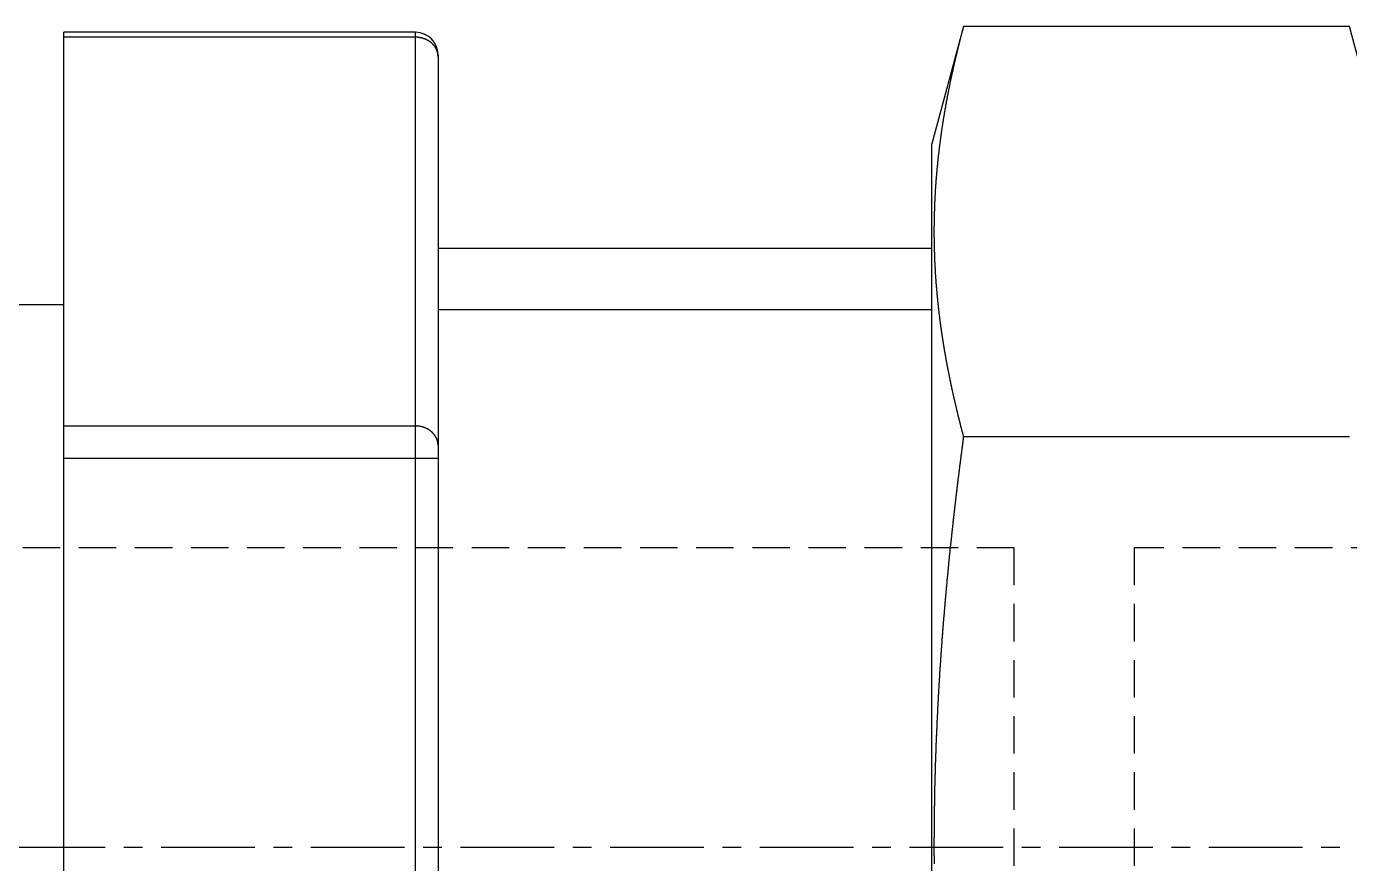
# Model space of a CAD drawing. Extents: x 4.5 to 90.9, y -19.2 to 68.3.
# Drawn here: x 27.31 to 44.99, y 9.7 to 20.89 of the extents above; entities that cross this region are included whole.
import ezdxf

# ---------------------------------------------------------------- set-up
doc = ezdxf.new("R2010")
doc.units = 0
doc.linetypes.add('CENTER', pattern=[2, 1.25, -0.25, 0.25, -0.25])
doc.linetypes.add('DASHED', pattern=[0.75, 0.5, -0.25])
doc.layers.get('0').update_dxf_attribs({"linetype": 'CONTINUOUS'})
doc.layers.add('CENTER', color=1, linetype='CENTER')

msp = doc.modelspace()

# ---------------------------------------------------------------- linework, layer by layer
at = {"color": 7, "linetype": 'CONTINUOUS'}
for p, q in [((39.832, 20.891), (39.411, 19.322)), ((44.991, 20.891), (39.832, 20.891)), ((45.411, 19.322), (44.991, 20.891)), ((32.511, 20.814), (27.811, 20.814)), ((27.811, -0.971), (27.811, 20.814)), ((32.811, 20.514), (32.811, -0.671)), ((39.411, 0.522), (39.411, 19.322)), ((39.411, 17.922), (32.811, 17.922)), ((27.811, 17.172), (26.811, 17.172)), ((44.991, 15.406), (39.832, 15.406))]:
    msp.add_line(p, q, dxfattribs=at)
at = {"color": 3, "linetype": 'CONTINUOUS'}
for p, q in [((32.511, 20.747), (27.811, 20.747)), ((32.511, -0.971), (32.511, 20.814)), ((32.811, 17.11), (39.411, 17.11)), ((27.811, 15.551), (32.511, 15.551)), ((32.811, 15.118), (27.811, 15.118))]:
    msp.add_line(p, q, dxfattribs=at)
at = {"color": 3, "linetype": 'DASHED'}
for p, q in [((40.511, 13.922), (22.111, 13.922)), ((40.511, 5.922), (40.511, 13.922)), ((60.511, 13.922), (42.111, 13.922)), ((42.111, 13.922), (42.111, 5.922))]:
    msp.add_line(p, q, dxfattribs=at)
at = {"color": 7}
for points in [[(39.832, 20.891, 0), (39.83, 20.885, 0), (39.829, 20.879, 0), (39.827, 20.873, 0), (39.825, 20.866, 0), (39.824, 20.86, 0), (39.822, 20.854, 0), (39.82, 20.848, 0), (39.819, 20.841, 0), (39.817, 20.835, 0), (39.816, 20.829, 0), (39.814, 20.823, 0), (39.812, 20.817, 0), (39.811, 20.81, 0), (39.809, 20.804, 0), (39.807, 20.798, 0), (39.806, 20.792, 0), (39.804, 20.785, 0), (39.803, 20.779, 0), (39.801, 20.773, 0), (39.799, 20.767, 0), (39.798, 20.761, 0), (39.796, 20.754, 0), (39.794, 20.748, 0), (39.793, 20.742, 0), (39.791, 20.736, 0), (39.79, 20.729, 0), (39.788, 20.723, 0), (39.786, 20.717, 0), (39.785, 20.711, 0), (39.783, 20.704, 0), (39.782, 20.698, 0), (39.78, 20.692, 0), (39.779, 20.686, 0), (39.777, 20.679, 0), (39.775, 20.673, 0), (39.774, 20.667, 0), (39.772, 20.661, 0), (39.771, 20.654, 0), (39.769, 20.648, 0), (39.768, 20.642, 0), (39.766, 20.636, 0), (39.764, 20.629, 0), (39.763, 20.623, 0), (39.761, 20.617, 0), (39.76, 20.611, 0), (39.758, 20.604, 0), (39.757, 20.598, 0), (39.755, 20.592, 0), (39.754, 20.586, 0), (39.752, 20.579, 0), (39.751, 20.573, 0), (39.749, 20.567, 0), (39.748, 20.561, 0), (39.746, 20.554, 0), (39.745, 20.548, 0), (39.743, 20.542, 0), (39.742, 20.536, 0), (39.74, 20.529, 0), (39.739, 20.523, 0), (39.737, 20.517, 0), (39.736, 20.511, 0), (39.734, 20.504, 0), (39.733, 20.498, 0), (39.731, 20.492, 0), (39.73, 20.485, 0), (39.728, 20.479, 0), (39.727, 20.473, 0), (39.725, 20.467, 0), (39.724, 20.46, 0), (39.722, 20.454, 0), (39.721, 20.448, 0), (39.719, 20.442, 0), (39.718, 20.435, 0), (39.716, 20.429, 0), (39.715, 20.423, 0), (39.714, 20.416, 0), (39.712, 20.41, 0), (39.711, 20.404, 0), (39.709, 20.398, 0), (39.708, 20.391, 0), (39.706, 20.385, 0), (39.705, 20.379, 0), (39.703, 20.373, 0), (39.702, 20.366, 0), (39.701, 20.36, 0), (39.699, 20.354, 0), (39.698, 20.348, 0), (39.696, 20.341, 0), (39.695, 20.335, 0), (39.694, 20.329, 0), (39.692, 20.322, 0), (39.691, 20.316, 0), (39.689, 20.31, 0), (39.688, 20.303, 0), (39.687, 20.297, 0), (39.685, 20.291, 0), (39.684, 20.285, 0), (39.682, 20.278, 0), (39.681, 20.272, 0), (39.68, 20.266, 0), (39.678, 20.259, 0), (39.677, 20.253, 0), (39.675, 20.247, 0), (39.674, 20.241, 0), (39.673, 20.234, 0), (39.671, 20.228, 0), (39.67, 20.222, 0), (39.669, 20.215, 0), (39.667, 20.209, 0), (39.666, 20.203, 0), (39.665, 20.197, 0), (39.663, 20.19, 0), (39.662, 20.184, 0), (39.661, 20.178, 0), (39.659, 20.171, 0), (39.658, 20.165, 0), (39.657, 20.159, 0), (39.655, 20.152, 0), (39.654, 20.146, 0), (39.653, 20.14, 0), (39.651, 20.134, 0), (39.65, 20.127, 0), (39.649, 20.121, 0), (39.648, 20.114, 0), (39.646, 20.108, 0), (39.645, 20.102, 0), (39.644, 20.096, 0), (39.642, 20.089, 0), (39.641, 20.083, 0), (39.64, 20.077, 0), (39.639, 20.07, 0), (39.637, 20.064, 0), (39.636, 20.058, 0), (39.635, 20.051, 0), (39.634, 20.045, 0), (39.632, 20.039, 0), (39.631, 20.032, 0), (39.63, 20.026, 0), (39.629, 20.02, 0), (39.627, 20.014, 0), (39.626, 20.007, 0), (39.625, 20.001, 0), (39.624, 19.995, 0), (39.623, 19.988, 0), (39.621, 19.982, 0), (39.62, 19.976, 0), (39.619, 19.969, 0), (39.618, 19.963, 0), (39.616, 19.957, 0), (39.615, 19.95, 0), (39.614, 19.944, 0), (39.613, 19.938, 0), (39.612, 19.931, 0), (39.61, 19.925, 0), (39.609, 19.919, 0), (39.608, 19.912, 0), (39.607, 19.906, 0), (39.606, 19.9, 0), (39.605, 19.893, 0), (39.603, 19.887, 0), (39.602, 19.881, 0), (39.601, 19.874, 0), (39.6, 19.868, 0), (39.599, 19.862, 0), (39.597, 19.855, 0), (39.596, 19.849, 0), (39.595, 19.843, 0), (39.594, 19.836, 0), (39.593, 19.83, 0), (39.592, 19.824, 0), (39.591, 19.817, 0), (39.59, 19.811, 0), (39.589, 19.805, 0), (39.587, 19.798, 0), (39.586, 19.792, 0), (39.585, 19.786, 0), (39.584, 19.779, 0), (39.583, 19.773, 0), (39.582, 19.767, 0), (39.581, 19.76, 0), (39.58, 19.754, 0), (39.579, 19.747, 0), (39.578, 19.741, 0), (39.576, 19.735, 0), (39.575, 19.729, 0), (39.574, 19.722, 0), (39.573, 19.716, 0), (39.572, 19.709, 0), (39.571, 19.703, 0), (39.57, 19.697, 0), (39.569, 19.69, 0), (39.568, 19.684, 0), (39.567, 19.678, 0), (39.566, 19.671, 0), (39.565, 19.665, 0), (39.564, 19.659, 0), (39.563, 19.652, 0), (39.562, 19.646, 0), (39.561, 19.64, 0), (39.56, 19.633, 0), (39.559, 19.627, 0), (39.558, 19.62, 0), (39.557, 19.614, 0), (39.556, 19.608, 0), (39.555, 19.601, 0), (39.554, 19.595, 0), (39.553, 19.589, 0), (39.552, 19.582, 0), (39.551, 19.576, 0), (39.55, 19.57, 0), (39.549, 19.563, 0), (39.548, 19.557, 0), (39.547, 19.55, 0), (39.546, 19.544, 0), (39.545, 19.538, 0), (39.544, 19.531, 0), (39.543, 19.525, 0), (39.542, 19.519, 0), (39.541, 19.512, 0), (39.54, 19.506, 0), (39.539, 19.5, 0), (39.538, 19.493, 0), (39.537, 19.487, 0), (39.536, 19.48, 0), (39.535, 19.474, 0), (39.535, 19.468, 0), (39.534, 19.461, 0), (39.533, 19.455, 0), (39.532, 19.448, 0), (39.531, 19.442, 0), (39.53, 19.436, 0), (39.529, 19.429, 0), (39.528, 19.423, 0), (39.527, 19.417, 0), (39.526, 19.41, 0), (39.526, 19.404, 0), (39.525, 19.398, 0), (39.524, 19.391, 0), (39.523, 19.385, 0), (39.522, 19.378, 0), (39.521, 19.372, 0), (39.52, 19.366, 0), (39.52, 19.359, 0), (39.519, 19.353, 0), (39.518, 19.346, 0), (39.517, 19.34, 0), (39.516, 19.334, 0), (39.515, 19.327, 0), (39.515, 19.321, 0), (39.514, 19.314, 0), (39.513, 19.308, 0), (39.512, 19.302, 0), (39.511, 19.295, 0), (39.511, 19.289, 0), (39.51, 19.282, 0), (39.509, 19.276, 0), (39.508, 19.27, 0), (39.507, 19.263, 0), (39.507, 19.257, 0), (39.506, 19.251, 0), (39.505, 19.244, 0), (39.504, 19.238, 0), (39.504, 19.231, 0), (39.503, 19.225, 0), (39.502, 19.219, 0), (39.501, 19.212, 0), (39.501, 19.206, 0), (39.5, 19.199, 0), (39.499, 19.193, 0), (39.498, 19.187, 0), (39.498, 19.18, 0), (39.497, 19.174, 0), (39.496, 19.167, 0), (39.495, 19.161, 0), (39.495, 19.155, 0), (39.494, 19.148, 0), (39.493, 19.142, 0), (39.493, 19.135, 0), (39.492, 19.129, 0), (39.491, 19.123, 0), (39.49, 19.116, 0), (39.49, 19.11, 0), (39.489, 19.103, 0), (39.489, 19.097, 0), (39.488, 19.091, 0), (39.487, 19.084, 0), (39.486, 19.078, 0), (39.486, 19.071, 0), (39.485, 19.065, 0), (39.484, 19.059, 0), (39.484, 19.052, 0), (39.483, 19.046, 0), (39.483, 19.039, 0), (39.482, 19.033, 0), (39.481, 19.026, 0), (39.481, 19.02, 0), (39.48, 19.014, 0), (39.48, 19.007, 0), (39.479, 19.001, 0), (39.478, 18.994, 0), (39.478, 18.988, 0), (39.477, 18.982, 0), (39.477, 18.975, 0), (39.476, 18.969, 0), (39.475, 18.962, 0), (39.475, 18.956, 0), (39.474, 18.95, 0), (39.474, 18.943, 0), (39.473, 18.937, 0), (39.472, 18.93, 0), (39.472, 18.924, 0), (39.471, 18.918, 0), (39.471, 18.911, 0), (39.47, 18.905, 0), (39.47, 18.898, 0), (39.469, 18.892, 0), (39.469, 18.885, 0), (39.468, 18.879, 0), (39.468, 18.873, 0), (39.467, 18.866, 0), (39.467, 18.86, 0), (39.466, 18.853, 0), (39.466, 18.847, 0), (39.465, 18.84, 0), (39.465, 18.834, 0), (39.464, 18.828, 0), (39.464, 18.821, 0), (39.463, 18.815, 0), (39.463, 18.808, 0), (39.462, 18.802, 0), (39.462, 18.796, 0), (39.461, 18.789, 0), (39.461, 18.783, 0), (39.46, 18.776, 0), (39.46, 18.77, 0), (39.459, 18.763, 0), (39.459, 18.757, 0), (39.459, 18.751, 0), (39.458, 18.744, 0), (39.458, 18.738, 0), (39.457, 18.731, 0), (39.457, 18.725, 0), (39.456, 18.718, 0), (39.456, 18.712, 0), (39.456, 18.706, 0), (39.455, 18.699, 0), (39.455, 18.693, 0), (39.455, 18.686, 0), (39.454, 18.68, 0), (39.454, 18.673, 0), (39.453, 18.667, 0), (39.453, 18.661, 0), (39.453, 18.654, 0), (39.452, 18.648, 0), (39.452, 18.641, 0), (39.452, 18.635, 0), (39.451, 18.628, 0), (39.451, 18.622, 0), (39.451, 18.616, 0), (39.45, 18.609, 0), (39.45, 18.603, 0), (39.45, 18.596, 0), (39.449, 18.59, 0), (39.449, 18.583, 0), (39.449, 18.577, 0), (39.448, 18.57, 0), (39.448, 18.564, 0), (39.448, 18.558, 0), (39.447, 18.551, 0), (39.447, 18.545, 0), (39.447, 18.538, 0), (39.447, 18.532, 0), (39.446, 18.526, 0), (39.446, 18.519, 0), (39.446, 18.513, 0), (39.446, 18.506, 0), (39.445, 18.5, 0), (39.445, 18.493, 0), (39.445, 18.487, 0), (39.444, 18.48, 0), (39.444, 18.474, 0), (39.444, 18.468, 0), (39.444, 18.461, 0), (39.444, 18.455, 0), (39.443, 18.448, 0), (39.443, 18.442, 0), (39.443, 18.435, 0), (39.443, 18.429, 0), (39.443, 18.422, 0), (39.442, 18.416, 0), (39.442, 18.41, 0), (39.442, 18.403, 0), (39.442, 18.397, 0), (39.442, 18.39, 0), (39.441, 18.384, 0), (39.441, 18.378, 0), (39.441, 18.371, 0), (39.441, 18.365, 0), (39.441, 18.358, 0), (39.441, 18.352, 0), (39.441, 18.345, 0), (39.44, 18.339, 0), (39.44, 18.332, 0), (39.44, 18.326, 0), (39.44, 18.32, 0), (39.44, 18.313, 0), (39.44, 18.307, 0), (39.44, 18.3, 0), (39.44, 18.294, 0), (39.439, 18.287, 0), (39.439, 18.281, 0), (39.439, 18.274, 0), (39.439, 18.268, 0), (39.439, 18.262, 0), (39.439, 18.255, 0), (39.439, 18.249, 0), (39.439, 18.242, 0), (39.439, 18.236, 0), (39.439, 18.229, 0), (39.439, 18.223, 0), (39.438, 18.216, 0), (39.438, 18.21, 0), (39.438, 18.204, 0), (39.438, 18.197, 0), (39.438, 18.191, 0), (39.438, 18.184, 0), (39.438, 18.178, 0), (39.438, 18.171, 0), (39.438, 18.165, 0), (39.438, 18.159, 0), (39.438, 18.152, 0), (39.438, 18.146, 0), (39.438, 18.139, 0), (39.438, 18.133, 0), (39.438, 18.126, 0), (39.438, 18.12, 0), (39.438, 18.113, 0), (39.438, 18.107, 0), (39.438, 18.101, 0), (39.438, 18.094, 0), (39.438, 18.088, 0), (39.438, 18.081, 0), (39.439, 18.075, 0), (39.439, 18.068, 0), (39.439, 18.062, 0), (39.439, 18.055, 0), (39.439, 18.049, 0), (39.439, 18.043, 0), (39.439, 18.036, 0), (39.439, 18.03, 0), (39.439, 18.023, 0), (39.439, 18.017, 0), (39.439, 18.011, 0), (39.44, 18.004, 0), (39.44, 17.998, 0), (39.44, 17.991, 0), (39.44, 17.985, 0), (39.44, 17.978, 0), (39.44, 17.972, 0), (39.44, 17.965, 0), (39.44, 17.959, 0), (39.441, 17.953, 0), (39.441, 17.946, 0), (39.441, 17.94, 0), (39.441, 17.933, 0), (39.441, 17.927, 0), (39.441, 17.92, 0), (39.441, 17.914, 0), (39.442, 17.907, 0), (39.442, 17.901, 0), (39.442, 17.895, 0), (39.442, 17.888, 0), (39.442, 17.882, 0), (39.443, 17.875, 0), (39.443, 17.869, 0), (39.443, 17.862, 0), (39.443, 17.856, 0), (39.443, 17.849, 0), (39.444, 17.843, 0), (39.444, 17.837, 0), (39.444, 17.83, 0), (39.444, 17.824, 0), (39.444, 17.817, 0), (39.445, 17.811, 0), (39.445, 17.805, 0), (39.445, 17.798, 0), (39.446, 17.792, 0), (39.446, 17.785, 0), (39.446, 17.779, 0), (39.446, 17.772, 0), (39.447, 17.766, 0), (39.447, 17.759, 0), (39.447, 17.753, 0), (39.447, 17.747, 0), (39.448, 17.74, 0), (39.448, 17.734, 0), (39.448, 17.727, 0), (39.449, 17.721, 0), (39.449, 17.714, 0), (39.449, 17.708, 0), (39.45, 17.701, 0), (39.45, 17.695, 0), (39.45, 17.689, 0), (39.451, 17.682, 0), (39.451, 17.676, 0), (39.451, 17.669, 0), (39.452, 17.663, 0), (39.452, 17.657, 0), (39.452, 17.65, 0), (39.453, 17.644, 0), (39.453, 17.637, 0), (39.453, 17.631, 0), (39.454, 17.624, 0), (39.454, 17.618, 0), (39.455, 17.611, 0), (39.455, 17.605, 0), (39.455, 17.599, 0), (39.456, 17.592, 0), (39.456, 17.586, 0), (39.456, 17.579, 0), (39.457, 17.573, 0), (39.457, 17.567, 0), (39.458, 17.56, 0), (39.458, 17.554, 0), (39.459, 17.547, 0), (39.459, 17.541, 0), (39.459, 17.534, 0), (39.46, 17.528, 0), (39.46, 17.522, 0), (39.461, 17.515, 0), (39.461, 17.509, 0), (39.462, 17.502, 0), (39.462, 17.496, 0), (39.463, 17.489, 0), (39.463, 17.483, 0), (39.464, 17.477, 0), (39.464, 17.47, 0), (39.465, 17.464, 0), (39.465, 17.457, 0), (39.466, 17.451, 0), (39.466, 17.445, 0), (39.467, 17.438, 0), (39.467, 17.432, 0), (39.468, 17.425, 0), (39.468, 17.419, 0), (39.469, 17.412, 0), (39.469, 17.406, 0), (39.47, 17.4, 0), (39.47, 17.393, 0), (39.471, 17.387, 0), (39.471, 17.38, 0), (39.472, 17.374, 0), (39.472, 17.367, 0), (39.473, 17.361, 0), (39.474, 17.355, 0), (39.474, 17.348, 0), (39.475, 17.342, 0), (39.475, 17.335, 0), (39.476, 17.329, 0), (39.477, 17.323, 0), (39.477, 17.316, 0), (39.478, 17.31, 0), (39.478, 17.303, 0), (39.479, 17.297, 0), (39.48, 17.291, 0), (39.48, 17.284, 0), (39.481, 17.278, 0), (39.481, 17.271, 0), (39.482, 17.265, 0), (39.483, 17.259, 0), (39.483, 17.252, 0), (39.484, 17.246, 0), (39.484, 17.239, 0), (39.485, 17.233, 0), (39.486, 17.226, 0), (39.486, 17.22, 0), (39.487, 17.214, 0), (39.488, 17.207, 0), (39.489, 17.201, 0), (39.489, 17.194, 0), (39.49, 17.188, 0), (39.49, 17.182, 0), (39.491, 17.175, 0), (39.492, 17.169, 0), (39.493, 17.162, 0), (39.493, 17.156, 0), (39.494, 17.15, 0), (39.495, 17.143, 0), (39.495, 17.137, 0), (39.496, 17.13, 0), (39.497, 17.124, 0), (39.498, 17.118, 0), (39.498, 17.111, 0), (39.499, 17.105, 0), (39.5, 17.098, 0), (39.501, 17.092, 0), (39.501, 17.086, 0), (39.502, 17.079, 0), (39.503, 17.073, 0), (39.504, 17.066, 0), (39.504, 17.06, 0), (39.505, 17.054, 0), (39.506, 17.047, 0), (39.507, 17.041, 0), (39.507, 17.035, 0), (39.508, 17.028, 0), (39.509, 17.022, 0), (39.51, 17.015, 0), (39.511, 17.009, 0), (39.511, 17.003, 0), (39.512, 16.996, 0), (39.513, 16.99, 0), (39.514, 16.983, 0), (39.515, 16.977, 0), (39.515, 16.971, 0), (39.516, 16.964, 0), (39.517, 16.958, 0), (39.518, 16.951, 0), (39.519, 16.945, 0), (39.52, 16.939, 0), (39.52, 16.932, 0), (39.521, 16.926, 0), (39.522, 16.919, 0), (39.523, 16.913, 0), (39.524, 16.907, 0), (39.525, 16.9, 0), (39.526, 16.894, 0), (39.526, 16.888, 0), (39.527, 16.881, 0), (39.528, 16.875, 0), (39.529, 16.869, 0), (39.53, 16.862, 0), (39.531, 16.856, 0), (39.532, 16.849, 0), (39.533, 16.843, 0), (39.534, 16.837, 0), (39.535, 16.83, 0), (39.535, 16.824, 0), (39.536, 16.817, 0), (39.537, 16.811, 0), (39.538, 16.805, 0), (39.539, 16.798, 0), (39.54, 16.792, 0), (39.541, 16.786, 0), (39.542, 16.779, 0), (39.543, 16.773, 0), (39.544, 16.767, 0), (39.545, 16.76, 0), (39.546, 16.754, 0), (39.547, 16.747, 0), (39.548, 16.741, 0), (39.549, 16.735, 0), (39.55, 16.728, 0), (39.551, 16.722, 0), (39.552, 16.716, 0), (39.553, 16.709, 0), (39.554, 16.703, 0), (39.555, 16.697, 0), (39.556, 16.69, 0), (39.557, 16.684, 0), (39.558, 16.677, 0), (39.559, 16.671, 0), (39.56, 16.665, 0), (39.561, 16.658, 0), (39.562, 16.652, 0), (39.563, 16.646, 0), (39.564, 16.639, 0), (39.565, 16.633, 0), (39.566, 16.627, 0), (39.567, 16.62, 0), (39.568, 16.614, 0), (39.569, 16.608, 0), (39.57, 16.601, 0), (39.571, 16.595, 0), (39.572, 16.588, 0), (39.573, 16.582, 0), (39.574, 16.576, 0), (39.575, 16.569, 0), (39.576, 16.563, 0), (39.578, 16.557, 0), (39.579, 16.55, 0), (39.58, 16.544, 0), (39.581, 16.538, 0), (39.582, 16.531, 0), (39.583, 16.525, 0), (39.584, 16.519, 0), (39.585, 16.512, 0), (39.586, 16.506, 0), (39.587, 16.5, 0), (39.589, 16.493, 0), (39.59, 16.487, 0), (39.591, 16.48, 0), (39.592, 16.474, 0), (39.593, 16.468, 0), (39.594, 16.462, 0), (39.595, 16.455, 0), (39.596, 16.449, 0), (39.597, 16.442, 0), (39.599, 16.436, 0), (39.6, 16.43, 0), (39.601, 16.424, 0), (39.602, 16.417, 0), (39.603, 16.411, 0), (39.605, 16.404, 0), (39.606, 16.398, 0), (39.607, 16.392, 0), (39.608, 16.386, 0), (39.609, 16.379, 0), (39.61, 16.373, 0), (39.612, 16.366, 0), (39.613, 16.36, 0), (39.614, 16.354, 0), (39.615, 16.348, 0), (39.616, 16.341, 0), (39.618, 16.335, 0), (39.619, 16.329, 0), (39.62, 16.322, 0), (39.621, 16.316, 0), (39.623, 16.31, 0), (39.624, 16.303, 0), (39.625, 16.297, 0), (39.626, 16.291, 0), (39.627, 16.284, 0), (39.629, 16.278, 0), (39.63, 16.272, 0), (39.631, 16.265, 0), (39.632, 16.259, 0), (39.634, 16.253, 0), (39.635, 16.246, 0), (39.636, 16.24, 0), (39.637, 16.234, 0), (39.639, 16.227, 0), (39.64, 16.221, 0), (39.641, 16.215, 0), (39.642, 16.209, 0), (39.644, 16.202, 0), (39.645, 16.196, 0), (39.646, 16.19, 0), (39.648, 16.183, 0), (39.649, 16.177, 0), (39.65, 16.171, 0), (39.651, 16.164, 0), (39.653, 16.158, 0), (39.654, 16.152, 0), (39.655, 16.145, 0), (39.657, 16.139, 0), (39.658, 16.133, 0), (39.659, 16.127, 0), (39.661, 16.12, 0), (39.662, 16.114, 0), (39.663, 16.108, 0), (39.665, 16.101, 0), (39.666, 16.095, 0), (39.667, 16.089, 0), (39.669, 16.082, 0), (39.67, 16.076, 0), (39.671, 16.07, 0), (39.673, 16.064, 0), (39.674, 16.057, 0), (39.675, 16.051, 0), (39.677, 16.045, 0), (39.678, 16.038, 0), (39.68, 16.032, 0), (39.681, 16.026, 0), (39.682, 16.02, 0), (39.684, 16.013, 0), (39.685, 16.007, 0), (39.687, 16.001, 0), (39.688, 15.994, 0), (39.689, 15.988, 0), (39.691, 15.982, 0), (39.692, 15.976, 0), (39.694, 15.969, 0), (39.695, 15.963, 0), (39.696, 15.957, 0), (39.698, 15.95, 0), (39.699, 15.944, 0), (39.701, 15.938, 0), (39.702, 15.931, 0), (39.703, 15.925, 0), (39.705, 15.919, 0), (39.706, 15.913, 0), (39.708, 15.906, 0), (39.709, 15.9, 0), (39.711, 15.894, 0), (39.712, 15.888, 0), (39.714, 15.881, 0), (39.715, 15.875, 0), (39.716, 15.869, 0), (39.718, 15.863, 0), (39.719, 15.856, 0), (39.721, 15.85, 0), (39.722, 15.844, 0), (39.724, 15.837, 0), (39.725, 15.831, 0), (39.727, 15.825, 0), (39.728, 15.819, 0), (39.73, 15.812, 0), (39.731, 15.806, 0), (39.733, 15.8, 0), (39.734, 15.793, 0), (39.736, 15.787, 0), (39.737, 15.781, 0), (39.739, 15.775, 0), (39.74, 15.768, 0), (39.742, 15.762, 0), (39.743, 15.756, 0), (39.745, 15.75, 0), (39.746, 15.743, 0), (39.748, 15.737, 0), (39.749, 15.731, 0), (39.751, 15.725, 0), (39.752, 15.718, 0), (39.754, 15.712, 0), (39.755, 15.706, 0), (39.757, 15.7, 0), (39.758, 15.693, 0), (39.76, 15.687, 0), (39.761, 15.681, 0), (39.763, 15.675, 0), (39.764, 15.668, 0), (39.766, 15.662, 0), (39.768, 15.656, 0), (39.769, 15.65, 0), (39.771, 15.643, 0), (39.772, 15.637, 0), (39.774, 15.631, 0), (39.775, 15.625, 0), (39.777, 15.618, 0), (39.779, 15.612, 0), (39.78, 15.606, 0), (39.782, 15.6, 0), (39.783, 15.593, 0), (39.785, 15.587, 0), (39.786, 15.581, 0), (39.788, 15.575, 0), (39.79, 15.569, 0), (39.791, 15.562, 0), (39.793, 15.556, 0), (39.794, 15.55, 0), (39.796, 15.543, 0), (39.798, 15.537, 0), (39.799, 15.531, 0), (39.801, 15.525, 0), (39.803, 15.519, 0), (39.804, 15.512, 0), (39.806, 15.506, 0), (39.807, 15.5, 0), (39.809, 15.494, 0), (39.811, 15.487, 0), (39.812, 15.481, 0), (39.814, 15.475, 0), (39.816, 15.469, 0), (39.817, 15.463, 0), (39.819, 15.456, 0), (39.82, 15.45, 0), (39.822, 15.444, 0), (39.824, 15.438, 0), (39.825, 15.431, 0), (39.827, 15.425, 0), (39.829, 15.419, 0), (39.83, 15.413, 0), (39.832, 15.406, 0)], [(39.832, 15.406, 0), (39.83, 15.394, 0), (39.829, 15.381, 0), (39.827, 15.369, 0), (39.825, 15.356, 0), (39.824, 15.343, 0), (39.822, 15.331, 0), (39.82, 15.318, 0), (39.819, 15.305, 0), (39.817, 15.293, 0), (39.815, 15.28, 0), (39.814, 15.267, 0), (39.812, 15.255, 0), (39.81, 15.242, 0), (39.809, 15.229, 0), (39.807, 15.217, 0), (39.805, 15.204, 0), (39.804, 15.192, 0), (39.802, 15.179, 0), (39.8, 15.166, 0), (39.799, 15.154, 0), (39.797, 15.141, 0), (39.795, 15.128, 0), (39.794, 15.116, 0), (39.792, 15.103, 0), (39.791, 15.09, 0), (39.789, 15.078, 0), (39.787, 15.065, 0), (39.786, 15.052, 0), (39.784, 15.04, 0), (39.783, 15.027, 0), (39.781, 15.014, 0), (39.779, 15.002, 0), (39.778, 14.989, 0), (39.776, 14.976, 0), (39.775, 14.964, 0), (39.773, 14.951, 0), (39.771, 14.938, 0), (39.77, 14.926, 0), (39.768, 14.913, 0), (39.767, 14.901, 0), (39.765, 14.888, 0), (39.764, 14.875, 0), (39.762, 14.863, 0), (39.76, 14.85, 0), (39.759, 14.837, 0), (39.757, 14.825, 0), (39.756, 14.812, 0), (39.754, 14.799, 0), (39.753, 14.787, 0), (39.751, 14.774, 0), (39.75, 14.761, 0), (39.748, 14.749, 0), (39.746, 14.736, 0), (39.745, 14.723, 0), (39.743, 14.711, 0), (39.742, 14.698, 0), (39.74, 14.685, 0), (39.739, 14.673, 0), (39.737, 14.66, 0), (39.736, 14.647, 0), (39.734, 14.635, 0), (39.733, 14.622, 0), (39.731, 14.609, 0), (39.73, 14.597, 0), (39.728, 14.584, 0), (39.727, 14.571, 0), (39.725, 14.559, 0), (39.724, 14.546, 0), (39.722, 14.533, 0), (39.721, 14.521, 0), (39.719, 14.508, 0), (39.718, 14.495, 0), (39.717, 14.483, 0), (39.715, 14.47, 0), (39.714, 14.457, 0), (39.712, 14.445, 0), (39.711, 14.432, 0), (39.709, 14.419, 0), (39.708, 14.407, 0), (39.706, 14.394, 0), (39.705, 14.381, 0), (39.703, 14.369, 0), (39.702, 14.356, 0), (39.7, 14.343, 0), (39.699, 14.331, 0), (39.698, 14.318, 0), (39.696, 14.305, 0), (39.695, 14.293, 0), (39.693, 14.28, 0), (39.692, 14.267, 0), (39.691, 14.255, 0), (39.689, 14.242, 0), (39.688, 14.229, 0), (39.686, 14.217, 0), (39.685, 14.204, 0), (39.684, 14.191, 0), (39.682, 14.179, 0), (39.681, 14.166, 0), (39.679, 14.153, 0), (39.678, 14.14, 0), (39.677, 14.128, 0), (39.675, 14.115, 0), (39.674, 14.102, 0), (39.672, 14.09, 0), (39.671, 14.077, 0), (39.67, 14.064, 0), (39.668, 14.052, 0), (39.667, 14.039, 0), (39.666, 14.026, 0), (39.664, 14.014, 0), (39.663, 14.001, 0), (39.662, 13.988, 0), (39.66, 13.976, 0), (39.659, 13.963, 0), (39.658, 13.95, 0), (39.656, 13.938, 0), (39.655, 13.925, 0), (39.654, 13.912, 0), (39.652, 13.9, 0), (39.651, 13.887, 0), (39.65, 13.874, 0), (39.648, 13.861, 0), (39.647, 13.849, 0), (39.646, 13.836, 0), (39.645, 13.823, 0), (39.643, 13.811, 0), (39.642, 13.798, 0), (39.641, 13.785, 0), (39.639, 13.773, 0), (39.638, 13.76, 0), (39.637, 13.747, 0), (39.636, 13.735, 0), (39.634, 13.722, 0), (39.633, 13.709, 0), (39.632, 13.697, 0), (39.631, 13.684, 0), (39.629, 13.671, 0), (39.628, 13.659, 0), (39.627, 13.646, 0), (39.626, 13.633, 0), (39.624, 13.62, 0), (39.623, 13.608, 0), (39.622, 13.595, 0), (39.621, 13.582, 0), (39.62, 13.57, 0), (39.618, 13.557, 0), (39.617, 13.544, 0), (39.616, 13.531, 0), (39.615, 13.519, 0), (39.613, 13.506, 0), (39.612, 13.493, 0), (39.611, 13.481, 0), (39.61, 13.468, 0), (39.609, 13.455, 0), (39.608, 13.443, 0), (39.606, 13.43, 0), (39.605, 13.417, 0), (39.604, 13.405, 0), (39.603, 13.392, 0), (39.602, 13.379, 0), (39.6, 13.367, 0), (39.599, 13.354, 0), (39.598, 13.341, 0), (39.597, 13.328, 0), (39.596, 13.316, 0), (39.595, 13.303, 0), (39.594, 13.29, 0), (39.592, 13.277, 0), (39.591, 13.265, 0), (39.59, 13.252, 0), (39.589, 13.239, 0), (39.588, 13.227, 0), (39.587, 13.214, 0), (39.586, 13.201, 0), (39.585, 13.189, 0), (39.584, 13.176, 0), (39.582, 13.163, 0), (39.581, 13.15, 0), (39.58, 13.138, 0), (39.579, 13.125, 0), (39.578, 13.112, 0), (39.577, 13.1, 0), (39.576, 13.087, 0), (39.575, 13.074, 0), (39.574, 13.062, 0), (39.573, 13.049, 0), (39.572, 13.036, 0), (39.571, 13.023, 0), (39.569, 13.011, 0), (39.568, 12.998, 0), (39.567, 12.985, 0), (39.566, 12.973, 0), (39.565, 12.96, 0), (39.564, 12.947, 0), (39.563, 12.934, 0), (39.562, 12.922, 0), (39.561, 12.909, 0), (39.56, 12.896, 0), (39.559, 12.884, 0), (39.558, 12.871, 0), (39.557, 12.858, 0), (39.556, 12.845, 0), (39.555, 12.833, 0), (39.554, 12.82, 0), (39.553, 12.807, 0), (39.552, 12.795, 0), (39.551, 12.782, 0), (39.55, 12.769, 0), (39.549, 12.756, 0), (39.548, 12.744, 0), (39.547, 12.731, 0), (39.546, 12.718, 0), (39.545, 12.706, 0), (39.544, 12.693, 0), (39.543, 12.68, 0), (39.542, 12.667, 0), (39.541, 12.655, 0), (39.541, 12.642, 0), (39.54, 12.629, 0), (39.539, 12.617, 0), (39.538, 12.604, 0), (39.537, 12.591, 0), (39.536, 12.578, 0), (39.535, 12.566, 0), (39.534, 12.553, 0), (39.533, 12.54, 0), (39.532, 12.527, 0), (39.531, 12.515, 0), (39.531, 12.502, 0), (39.53, 12.489, 0), (39.529, 12.477, 0), (39.528, 12.464, 0), (39.527, 12.451, 0), (39.526, 12.438, 0), (39.525, 12.426, 0), (39.524, 12.413, 0), (39.523, 12.4, 0), (39.523, 12.387, 0), (39.522, 12.375, 0), (39.521, 12.362, 0), (39.52, 12.349, 0), (39.519, 12.337, 0), (39.518, 12.324, 0), (39.518, 12.311, 0), (39.517, 12.299, 0), (39.516, 12.286, 0), (39.515, 12.273, 0), (39.514, 12.26, 0), (39.514, 12.248, 0), (39.513, 12.235, 0), (39.512, 12.222, 0), (39.511, 12.209, 0), (39.51, 12.197, 0), (39.51, 12.184, 0), (39.509, 12.171, 0), (39.508, 12.159, 0), (39.507, 12.146, 0), (39.506, 12.133, 0), (39.506, 12.12, 0), (39.505, 12.107, 0), (39.504, 12.095, 0), (39.503, 12.082, 0), (39.503, 12.069, 0), (39.502, 12.057, 0), (39.501, 12.044, 0), (39.5, 12.031, 0), (39.5, 12.018, 0), (39.499, 12.006, 0), (39.498, 11.993, 0), (39.497, 11.98, 0), (39.497, 11.967, 0), (39.496, 11.955, 0), (39.495, 11.942, 0), (39.495, 11.929, 0), (39.494, 11.917, 0), (39.493, 11.904, 0), (39.492, 11.891, 0), (39.492, 11.878, 0), (39.491, 11.866, 0), (39.49, 11.853, 0), (39.49, 11.84, 0), (39.489, 11.827, 0), (39.488, 11.815, 0), (39.488, 11.802, 0), (39.487, 11.789, 0), (39.486, 11.777, 0), (39.486, 11.764, 0), (39.485, 11.751, 0), (39.484, 11.738, 0), (39.484, 11.726, 0), (39.483, 11.713, 0), (39.483, 11.7, 0), (39.482, 11.687, 0), (39.481, 11.675, 0), (39.481, 11.662, 0), (39.48, 11.649, 0), (39.48, 11.636, 0), (39.479, 11.624, 0), (39.478, 11.611, 0), (39.478, 11.598, 0), (39.477, 11.585, 0), (39.477, 11.573, 0), (39.476, 11.56, 0), (39.475, 11.547, 0), (39.475, 11.534, 0), (39.474, 11.522, 0), (39.474, 11.509, 0), (39.473, 11.496, 0), (39.472, 11.483, 0), (39.472, 11.471, 0), (39.471, 11.458, 0), (39.471, 11.445, 0), (39.47, 11.432, 0), (39.47, 11.42, 0), (39.469, 11.407, 0), (39.469, 11.394, 0), (39.468, 11.382, 0), (39.468, 11.369, 0), (39.467, 11.356, 0), (39.467, 11.343, 0), (39.466, 11.331, 0), (39.466, 11.318, 0), (39.465, 11.305, 0), (39.465, 11.292, 0), (39.464, 11.28, 0), (39.464, 11.267, 0), (39.463, 11.254, 0), (39.463, 11.241, 0), (39.462, 11.229, 0), (39.462, 11.216, 0), (39.461, 11.203, 0), (39.461, 11.19, 0), (39.461, 11.178, 0), (39.46, 11.165, 0), (39.46, 11.152, 0), (39.459, 11.139, 0), (39.459, 11.127, 0), (39.458, 11.114, 0), (39.458, 11.101, 0), (39.457, 11.088, 0), (39.457, 11.076, 0), (39.457, 11.063, 0), (39.456, 11.05, 0), (39.456, 11.037, 0), (39.455, 11.025, 0), (39.455, 11.012, 0), (39.455, 10.999, 0), (39.454, 10.986, 0), (39.454, 10.974, 0), (39.453, 10.961, 0), (39.453, 10.948, 0), (39.453, 10.935, 0), (39.452, 10.923, 0), (39.452, 10.91, 0), (39.452, 10.897, 0), (39.451, 10.884, 0), (39.451, 10.872, 0), (39.451, 10.859, 0), (39.45, 10.846, 0), (39.45, 10.833, 0), (39.45, 10.821, 0), (39.449, 10.808, 0), (39.449, 10.795, 0), (39.449, 10.782, 0), (39.448, 10.77, 0), (39.448, 10.757, 0), (39.448, 10.744, 0), (39.447, 10.731, 0), (39.447, 10.719, 0), (39.447, 10.706, 0), (39.447, 10.693, 0), (39.446, 10.68, 0), (39.446, 10.668, 0), (39.446, 10.655, 0), (39.446, 10.642, 0), (39.445, 10.629, 0), (39.445, 10.617, 0), (39.445, 10.604, 0), (39.445, 10.591, 0), (39.444, 10.578, 0), (39.444, 10.566, 0), (39.444, 10.553, 0), (39.444, 10.54, 0), (39.443, 10.527, 0), (39.443, 10.515, 0), (39.443, 10.502, 0), (39.443, 10.489, 0), (39.443, 10.476, 0), (39.442, 10.464, 0), (39.442, 10.451, 0), (39.442, 10.438, 0), (39.442, 10.425, 0), (39.442, 10.413, 0), (39.441, 10.4, 0), (39.441, 10.387, 0), (39.441, 10.374, 0), (39.441, 10.362, 0), (39.441, 10.349, 0), (39.441, 10.336, 0), (39.441, 10.323, 0), (39.44, 10.311, 0), (39.44, 10.298, 0), (39.44, 10.285, 0), (39.44, 10.272, 0), (39.44, 10.26, 0), (39.44, 10.247, 0), (39.44, 10.234, 0), (39.44, 10.221, 0), (39.44, 10.209, 0), (39.439, 10.196, 0), (39.439, 10.183, 0), (39.439, 10.17, 0), (39.439, 10.158, 0), (39.439, 10.145, 0), (39.439, 10.132, 0), (39.439, 10.119, 0), (39.439, 10.107, 0), (39.439, 10.094, 0), (39.439, 10.081, 0), (39.439, 10.068, 0), (39.439, 10.056, 0), (39.438, 10.043, 0), (39.438, 10.03, 0), (39.438, 10.017, 0), (39.438, 10.005, 0), (39.438, 9.992, 0), (39.438, 9.979, 0), (39.438, 9.966, 0), (39.438, 9.954, 0), (39.438, 9.941, 0), (39.438, 9.928, 0), (39.438, 9.915, 0), (39.438, 9.903, 0), (39.438, 9.89, 0), (39.438, 9.877, 0), (39.438, 9.864, 0), (39.438, 9.852, 0), (39.438, 9.839, 0), (39.438, 9.826, 0), (39.438, 9.813, 0), (39.439, 9.801, 0), (39.439, 9.788, 0), (39.439, 9.775, 0), (39.439, 9.762, 0), (39.439, 9.749, 0), (39.439, 9.737, 0), (39.439, 9.724, 0), (39.439, 9.711, 0), (39.439, 9.698, 0)]]:
    msp.add_polyline3d(points, dxfattribs=at)
at = {"color": 3, "linetype": 'CONTINUOUS'}
for points in [[(32.812, 20.487, 0), (32.812, 20.49, 0), (32.811, 20.494, 0), (32.811, 20.497, 0), (32.811, 20.5, 0), (32.811, 20.503, 0), (32.811, 20.506, 0), (32.81, 20.509, 0), (32.81, 20.513, 0), (32.81, 20.516, 0), (32.809, 20.519, 0), (32.809, 20.522, 0), (32.808, 20.525, 0), (32.808, 20.528, 0), (32.807, 20.532, 0), (32.806, 20.535, 0), (32.806, 20.538, 0), (32.805, 20.541, 0), (32.804, 20.544, 0), (32.803, 20.547, 0), (32.803, 20.55, 0), (32.802, 20.553, 0), (32.801, 20.556, 0), (32.8, 20.559, 0), (32.799, 20.563, 0), (32.797, 20.566, 0), (32.796, 20.569, 0), (32.795, 20.572, 0), (32.794, 20.575, 0), (32.793, 20.578, 0), (32.791, 20.581, 0), (32.79, 20.584, 0), (32.789, 20.587, 0), (32.787, 20.59, 0), (32.786, 20.593, 0), (32.784, 20.595, 0), (32.783, 20.598, 0), (32.781, 20.601, 0), (32.779, 20.604, 0), (32.778, 20.607, 0), (32.776, 20.61, 0), (32.774, 20.613, 0), (32.773, 20.615, 0), (32.771, 20.618, 0), (32.769, 20.621, 0), (32.767, 20.623, 0), (32.765, 20.626, 0), (32.763, 20.629, 0), (32.761, 20.631, 0), (32.759, 20.634, 0), (32.757, 20.637, 0), (32.755, 20.639, 0), (32.752, 20.642, 0), (32.75, 20.645, 0), (32.748, 20.647, 0), (32.746, 20.649, 0), (32.743, 20.652, 0), (32.741, 20.654, 0), (32.739, 20.657, 0), (32.736, 20.659, 0), (32.734, 20.662, 0), (32.731, 20.664, 0), (32.729, 20.666, 0), (32.726, 20.669, 0), (32.724, 20.671, 0), (32.721, 20.673, 0), (32.718, 20.675, 0), (32.716, 20.677, 0), (32.713, 20.68, 0), (32.71, 20.682, 0), (32.707, 20.684, 0), (32.705, 20.686, 0), (32.702, 20.688, 0), (32.699, 20.69, 0), (32.696, 20.692, 0), (32.693, 20.694, 0), (32.69, 20.696, 0), (32.687, 20.698, 0), (32.684, 20.7, 0), (32.681, 20.701, 0), (32.678, 20.703, 0), (32.675, 20.705, 0), (32.672, 20.707, 0), (32.669, 20.708, 0), (32.666, 20.71, 0), (32.663, 20.712, 0), (32.659, 20.713, 0), (32.656, 20.715, 0), (32.653, 20.716, 0), (32.65, 20.718, 0), (32.646, 20.719, 0), (32.643, 20.721, 0), (32.64, 20.722, 0), (32.636, 20.723, 0), (32.633, 20.725, 0), (32.63, 20.726, 0), (32.626, 20.727, 0), (32.623, 20.728, 0), (32.619, 20.73, 0), (32.616, 20.731, 0), (32.612, 20.732, 0), (32.609, 20.733, 0), (32.606, 20.734, 0), (32.602, 20.735, 0), (32.599, 20.736, 0), (32.595, 20.737, 0), (32.592, 20.738, 0), (32.588, 20.738, 0), (32.584, 20.739, 0), (32.581, 20.74, 0), (32.577, 20.741, 0), (32.574, 20.741, 0), (32.57, 20.742, 0), (32.566, 20.743, 0), (32.563, 20.743, 0), (32.559, 20.744, 0), (32.556, 20.744, 0), (32.552, 20.745, 0), (32.548, 20.745, 0), (32.544, 20.745, 0), (32.541, 20.746, 0), (32.537, 20.746, 0), (32.533, 20.746, 0), (32.53, 20.747, 0), (32.526, 20.747, 0), (32.523, 20.747, 0), (32.519, 20.747, 0), (32.515, 20.747, 0), (32.511, 20.747, 0)], [(32.812, 15.291, 0), (32.812, 15.294, 0), (32.811, 15.297, 0), (32.811, 15.301, 0), (32.811, 15.304, 0), (32.811, 15.307, 0), (32.811, 15.31, 0), (32.81, 15.313, 0), (32.81, 15.316, 0), (32.81, 15.32, 0), (32.809, 15.323, 0), (32.809, 15.326, 0), (32.808, 15.329, 0), (32.808, 15.332, 0), (32.807, 15.335, 0), (32.806, 15.339, 0), (32.806, 15.342, 0), (32.805, 15.345, 0), (32.804, 15.348, 0), (32.803, 15.351, 0), (32.803, 15.354, 0), (32.802, 15.357, 0), (32.801, 15.36, 0), (32.8, 15.363, 0), (32.799, 15.366, 0), (32.797, 15.37, 0), (32.796, 15.373, 0), (32.795, 15.376, 0), (32.794, 15.379, 0), (32.793, 15.382, 0), (32.791, 15.384, 0), (32.79, 15.387, 0), (32.789, 15.39, 0), (32.787, 15.393, 0), (32.786, 15.396, 0), (32.784, 15.399, 0), (32.783, 15.402, 0), (32.781, 15.405, 0), (32.779, 15.408, 0), (32.778, 15.411, 0), (32.776, 15.414, 0), (32.774, 15.416, 0), (32.773, 15.419, 0), (32.771, 15.422, 0), (32.769, 15.425, 0), (32.767, 15.427, 0), (32.765, 15.43, 0), (32.763, 15.433, 0), (32.761, 15.435, 0), (32.759, 15.438, 0), (32.757, 15.441, 0), (32.755, 15.443, 0), (32.752, 15.446, 0), (32.75, 15.448, 0), (32.748, 15.451, 0), (32.746, 15.453, 0), (32.743, 15.456, 0), (32.741, 15.458, 0), (32.739, 15.461, 0), (32.736, 15.463, 0), (32.734, 15.466, 0), (32.731, 15.468, 0), (32.729, 15.47, 0), (32.726, 15.473, 0), (32.724, 15.475, 0), (32.721, 15.477, 0), (32.718, 15.479, 0), (32.716, 15.481, 0), (32.713, 15.483, 0), (32.71, 15.486, 0), (32.707, 15.488, 0), (32.705, 15.49, 0), (32.702, 15.492, 0), (32.699, 15.494, 0), (32.696, 15.496, 0), (32.693, 15.498, 0), (32.69, 15.5, 0), (32.687, 15.502, 0), (32.684, 15.503, 0), (32.681, 15.505, 0), (32.678, 15.507, 0), (32.675, 15.509, 0), (32.672, 15.511, 0), (32.669, 15.512, 0), (32.666, 15.514, 0), (32.663, 15.515, 0), (32.659, 15.517, 0), (32.656, 15.519, 0), (32.653, 15.52, 0), (32.65, 15.522, 0), (32.646, 15.523, 0), (32.643, 15.524, 0), (32.64, 15.526, 0), (32.636, 15.527, 0), (32.633, 15.528, 0), (32.63, 15.53, 0), (32.626, 15.531, 0), (32.623, 15.532, 0), (32.619, 15.533, 0), (32.616, 15.535, 0), (32.612, 15.536, 0), (32.609, 15.537, 0), (32.606, 15.538, 0), (32.602, 15.539, 0), (32.599, 15.54, 0), (32.595, 15.54, 0), (32.592, 15.541, 0), (32.588, 15.542, 0), (32.584, 15.543, 0), (32.581, 15.544, 0), (32.577, 15.544, 0), (32.574, 15.545, 0), (32.57, 15.546, 0), (32.566, 15.546, 0), (32.563, 15.547, 0), (32.559, 15.547, 0), (32.556, 15.548, 0), (32.552, 15.549, 0), (32.548, 15.549, 0), (32.544, 15.549, 0), (32.541, 15.55, 0), (32.537, 15.55, 0), (32.533, 15.55, 0), (32.53, 15.55, 0), (32.526, 15.55, 0), (32.523, 15.551, 0), (32.519, 15.551, 0), (32.515, 15.551, 0), (32.511, 15.551, 0)]]:
    msp.add_polyline3d(points, dxfattribs=at)
at = {"color": 7, "linetype": 'CONTINUOUS'}
msp.add_arc((32.511, 20.514), 0.3, 0, 90, dxfattribs=at)
at = {"layer": 'CENTER', "color": 1, "linetype": 'CENTER'}
msp.add_line((21.111, 9.922), (61.511, 9.922), dxfattribs=at)

doc.saveas('drawing.dxf')
